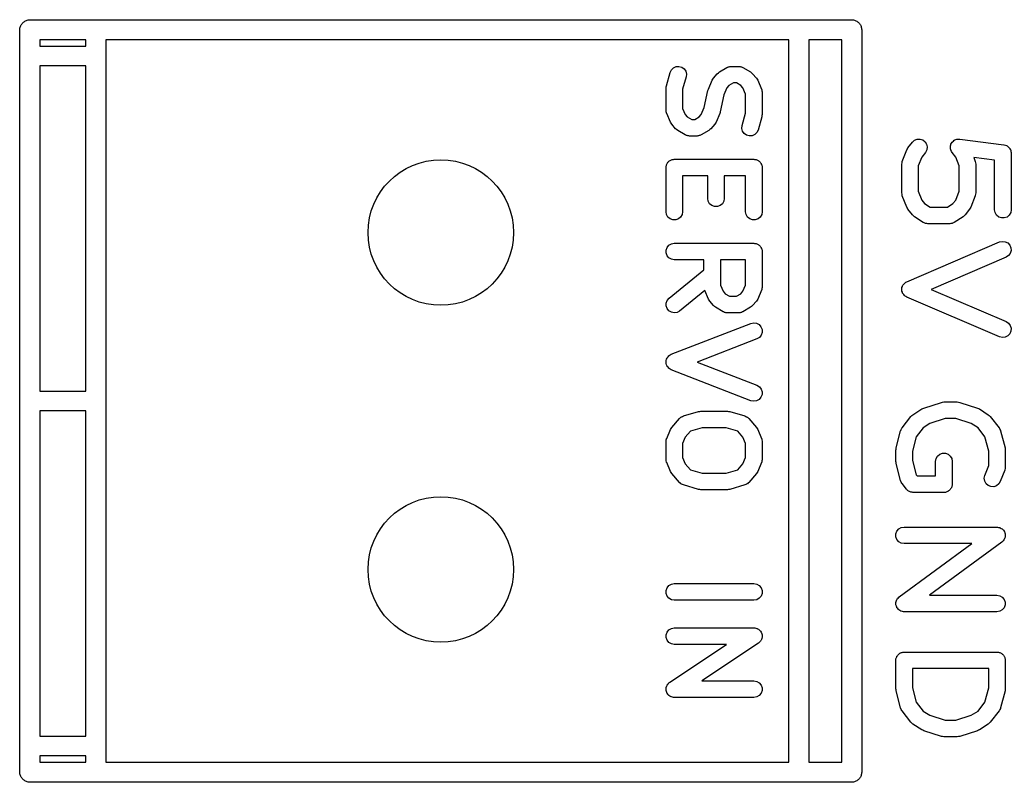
# Model space of a CAD drawing. Extents: x 10 to 287, y -200 to -10.
# Drawn here: x 62.36 to 69.83, y -68.53 to -62.78 of the extents above; entities that cross this region are included whole.
import ezdxf

# ---------------------------------------------------------------- set-up
doc = ezdxf.new("R2010")
doc.units = 0
doc.header["$MEASUREMENT"] = 0
doc.layers.add('BLACK', color=7, linetype='CONTINUOUS')

msp = doc.modelspace()

# ---------------------------------------------------------------- linework, layer by layer
at = {"layer": 'Black'}
for p, q in [((62.3582, -62.8599), (62.3593, -62.8535)), ((62.3593, -62.8469), (62.3616, -62.8407)), ((62.3593, -62.8535), (62.3593, -62.8469)), ((62.3616, -62.8407), (62.3627, -62.8343)), ((62.3627, -62.8343), (62.366, -62.8286)), ((62.366, -62.8286), (62.3682, -62.8224)), ((62.3682, -62.8224), (62.3725, -62.8174)), ((62.3725, -62.8174), (62.3757, -62.8117)), ((62.3757, -62.8117), (62.3808, -62.8075)), ((62.3808, -62.8075), (62.385, -62.8025)), ((62.385, -62.8025), (62.3907, -62.7992)), ((62.3907, -62.7992), (62.3957, -62.795)), ((62.3957, -62.795), (62.4019, -62.7927)), ((62.4019, -62.7927), (62.4075, -62.7894)), ((62.4075, -62.7894), (62.414, -62.7883)), ((62.414, -62.7883), (62.4202, -62.7861)), ((62.4202, -62.7861), (62.4267, -62.7861)), ((62.4267, -62.7861), (62.4332, -62.7849)), ((62.4332, -62.7849), (68.6308, -62.7849)), ((68.6308, -62.7849), (68.6373, -62.7861)), ((68.6373, -62.7861), (68.6438, -62.7861)), ((68.6438, -62.7861), (68.65, -62.7883)), ((68.65, -62.7883), (68.6565, -62.7894)), ((68.6565, -62.7894), (68.6621, -62.7927)), ((68.6621, -62.7927), (68.6683, -62.795)), ((68.6683, -62.795), (68.6733, -62.7992)), ((68.6733, -62.7992), (68.679, -62.8025)), ((68.679, -62.8025), (68.6832, -62.8075)), ((68.6832, -62.8075), (68.6883, -62.8117)), ((68.6883, -62.8117), (68.6915, -62.8174)), ((68.6915, -62.8174), (68.6958, -62.8224)), ((68.6958, -62.8224), (68.698, -62.8286)), ((68.698, -62.8286), (68.7013, -62.8343)), ((68.7013, -62.8343), (68.7024, -62.8407)), ((68.7024, -62.8407), (68.7047, -62.8469)), ((68.7047, -62.8469), (68.7047, -62.8535)), ((68.7047, -62.8535), (68.7058, -62.8599)), ((62.3582, -68.4581), (62.3582, -62.8599)), ((68.7058, -62.8599), (68.7058, -68.4581)), ((62.5082, -62.9349), (62.5082, -62.983)), ((62.856, -62.9349), (62.5082, -62.9349)), ((62.5082, -62.983), (62.856, -62.983)), ((62.856, -62.983), (62.856, -62.9349)), ((63.006, -62.9349), (63.006, -68.3831)), ((68.157, -62.9349), (63.006, -62.9349)), ((68.157, -68.3831), (68.157, -62.9349)), ((68.307, -62.9349), (68.307, -68.3831)), ((68.5558, -62.9349), (68.307, -62.9349)), ((68.5558, -68.3831), (68.5558, -62.9349)), ((62.5082, -63.133), (62.5082, -65.584)), ((62.856, -63.133), (62.5082, -63.133)), ((62.856, -65.584), (62.856, -63.133)), ((67.2705, -63.162), (67.2861, -63.1469)), ((67.2861, -63.1469), (67.306, -63.138)), ((67.306, -63.138), (67.3276, -63.1365)), ((67.3276, -63.1365), (67.3485, -63.1425)), ((67.3485, -63.1425), (67.3661, -63.1552)), ((67.3661, -63.1552), (67.3782, -63.1732)), ((67.6325, -63.178), (67.6897, -63.1447)), ((67.6897, -63.1447), (67.6949, -63.1427)), ((67.6949, -63.1427), (67.6998, -63.1399)), ((67.6998, -63.1399), (67.705, -63.139)), ((67.705, -63.139), (67.71, -63.1372)), ((67.71, -63.1372), (67.7156, -63.1371)), ((67.7156, -63.1371), (67.7211, -63.1362)), ((67.7211, -63.1362), (67.7783, -63.1362)), ((67.7783, -63.1362), (67.7838, -63.1371)), ((67.7838, -63.1371), (67.7894, -63.1372)), ((67.7894, -63.1372), (67.7944, -63.139)), ((67.7944, -63.139), (67.7997, -63.1399)), ((67.7997, -63.1399), (67.8045, -63.1427)), ((67.8045, -63.1427), (67.8098, -63.1447)), ((67.8098, -63.1447), (67.8669, -63.178)), ((67.2325, -63.2815), (67.261, -63.1815)), ((67.261, -63.1815), (67.2705, -63.162)), ((67.3812, -63.2158), (67.3551, -63.3074)), ((67.3782, -63.1732), (67.3835, -63.1942)), ((67.3835, -63.1942), (67.3812, -63.2158)), ((67.5832, -63.2328), (67.588, -63.2247)), ((67.588, -63.2247), (67.6165, -63.1913)), ((67.6165, -63.1913), (67.6246, -63.1847)), ((67.6246, -63.1847), (67.6325, -63.178)), ((67.8669, -63.178), (67.8748, -63.1847)), ((67.8748, -63.1847), (67.8829, -63.1913)), ((67.8829, -63.1913), (67.9115, -63.2247)), ((67.9115, -63.2247), (67.9163, -63.2328)), ((67.2301, -63.2987), (67.2316, -63.2901)), ((67.2301, -63.4653), (67.2301, -63.2987)), ((67.2316, -63.2901), (67.2325, -63.2815)), ((67.5494, -63.3074), (67.578, -63.2407)), ((67.578, -63.2407), (67.5832, -63.2328)), ((67.6891, -63.2987), (67.6667, -63.351)), ((67.7046, -63.2807), (67.6891, -63.2987)), ((67.738, -63.2612), (67.7046, -63.2807)), ((67.7614, -63.2612), (67.738, -63.2612)), ((67.7948, -63.2807), (67.7614, -63.2612)), ((67.8103, -63.2987), (67.7948, -63.2807)), ((67.8301, -63.3448), (67.8103, -63.2987)), ((67.9163, -63.2328), (67.9214, -63.2407)), ((67.9214, -63.2407), (67.95, -63.3074)), ((67.3551, -63.3074), (67.3551, -63.4525)), ((67.5184, -63.4463), (67.5457, -63.3189)), ((67.5457, -63.3189), (67.548, -63.3133)), ((67.548, -63.3133), (67.5494, -63.3074)), ((67.6667, -63.351), (67.6394, -63.4784)), ((67.8301, -63.4899), (67.8301, -63.3448)), ((67.95, -63.3074), (67.9504, -63.3091)), ((67.9504, -63.3091), (67.9513, -63.3106)), ((67.9513, -63.3106), (67.9529, -63.3196)), ((67.9529, -63.3196), (67.955, -63.3285)), ((67.955, -63.3285), (67.9548, -63.3303)), ((67.9548, -63.3303), (67.9551, -63.332)), ((67.9551, -63.332), (67.9551, -63.4987)), ((67.3551, -63.4525), (67.3748, -63.4986)), ((67.496, -63.4986), (67.5184, -63.4463)), ((67.2304, -63.4671), (67.2301, -63.4653)), ((67.2302, -63.4688), (67.2304, -63.4671)), ((67.2323, -63.4777), (67.2302, -63.4688)), ((67.2338, -63.4867), (67.2323, -63.4777)), ((67.2347, -63.4882), (67.2338, -63.4867)), ((67.2351, -63.49), (67.2347, -63.4882)), ((67.2637, -63.5566), (67.2351, -63.49)), ((67.3748, -63.4986), (67.3903, -63.5167)), ((67.3903, -63.5167), (67.4238, -63.5362)), ((67.4471, -63.5362), (67.4805, -63.5167)), ((67.4805, -63.5167), (67.496, -63.4986)), ((67.6357, -63.49), (67.6072, -63.5566)), ((67.6371, -63.484), (67.6357, -63.49)), ((67.6394, -63.4784), (67.6371, -63.484)), ((67.8039, -63.5815), (67.8301, -63.4899)), ((67.9527, -63.5158), (67.9241, -63.6158)), ((67.9536, -63.5072), (67.9527, -63.5158)), ((67.9551, -63.4987), (67.9536, -63.5072)), ((67.2689, -63.5645), (67.2637, -63.5566)), ((67.2737, -63.5727), (67.2689, -63.5645)), ((67.3023, -63.606), (67.2737, -63.5727)), ((67.4238, -63.5362), (67.4471, -63.5362)), ((67.5972, -63.5727), (67.5686, -63.606)), ((67.602, -63.5645), (67.5972, -63.5727)), ((67.6072, -63.5566), (67.602, -63.5645)), ((67.8017, -63.6031), (67.8039, -63.5815)), ((67.8069, -63.6241), (67.8017, -63.6031)), ((67.3103, -63.6126), (67.3023, -63.606)), ((67.3182, -63.6193), (67.3103, -63.6126)), ((67.3754, -63.6527), (67.3182, -63.6193)), ((67.3806, -63.6546), (67.3754, -63.6527)), ((67.3855, -63.6574), (67.3806, -63.6546)), ((67.3907, -63.6583), (67.3855, -63.6574)), ((67.3957, -63.6602), (67.3907, -63.6583)), ((67.4013, -63.6602), (67.3957, -63.6602)), ((67.4069, -63.6612), (67.4013, -63.6602)), ((67.464, -63.6612), (67.4069, -63.6612)), ((67.4695, -63.6602), (67.464, -63.6612)), ((67.4751, -63.6602), (67.4695, -63.6602)), ((67.4801, -63.6583), (67.4751, -63.6602)), ((67.4854, -63.6574), (67.4801, -63.6583)), ((67.4902, -63.6546), (67.4854, -63.6574)), ((67.4955, -63.6527), (67.4902, -63.6546)), ((67.5526, -63.6193), (67.4955, -63.6527)), ((67.5606, -63.6126), (67.5526, -63.6193)), ((67.5686, -63.606), (67.5606, -63.6126)), ((67.8191, -63.6421), (67.8069, -63.6241)), ((67.8367, -63.6549), (67.8191, -63.6421)), ((67.8575, -63.6608), (67.8367, -63.6549)), ((67.8792, -63.6593), (67.8575, -63.6608)), ((67.899, -63.6504), (67.8792, -63.6593)), ((67.9146, -63.6354), (67.899, -63.6504)), ((67.9241, -63.6158), (67.9146, -63.6354)), ((69.0496, -63.7586), (69.0538, -63.7506)), ((69.0538, -63.7506), (69.0872, -63.7078)), ((69.0872, -63.7078), (69.1033, -63.6932)), ((69.1033, -63.6932), (69.1234, -63.685)), ((69.1234, -63.685), (69.1451, -63.6842)), ((69.1451, -63.6842), (69.1657, -63.6909)), ((69.1657, -63.6909), (69.1829, -63.7042)), ((69.1829, -63.7042), (69.1944, -63.7226)), ((69.1944, -63.7226), (69.199, -63.7438)), ((69.199, -63.7438), (69.196, -63.7653)), ((69.374, -63.7438), (69.3758, -63.7357)), ((69.3744, -63.7464), (69.374, -63.7438)), ((69.3741, -63.7491), (69.3744, -63.7464)), ((69.3759, -63.7571), (69.3741, -63.7491)), ((69.3758, -63.7357), (69.3768, -63.7275)), ((69.3768, -63.7275), (69.378, -63.7252)), ((69.378, -63.7252), (69.3786, -63.7226)), ((69.3786, -63.7226), (69.383, -63.7156)), ((69.383, -63.7156), (69.3868, -63.7082)), ((69.3868, -63.7082), (69.3887, -63.7065)), ((69.3887, -63.7065), (69.3901, -63.7042)), ((69.3901, -63.7042), (69.3967, -63.6991)), ((69.3967, -63.6991), (69.4028, -63.6935)), ((69.4028, -63.6935), (69.4052, -63.6925)), ((69.4052, -63.6925), (69.4073, -63.6909)), ((69.4073, -63.6909), (69.4152, -63.6884)), ((69.4152, -63.6884), (69.4228, -63.6852)), ((69.4228, -63.6852), (69.4254, -63.685)), ((69.4254, -63.685), (69.4279, -63.6842)), ((69.4279, -63.6842), (69.4362, -63.6845)), ((69.4362, -63.6845), (69.4445, -63.6842)), ((69.4445, -63.6842), (69.7778, -63.727)), ((69.7778, -63.727), (69.7792, -63.7274)), ((69.7792, -63.7274), (69.7807, -63.7274)), ((69.7807, -63.7274), (69.7895, -63.7307)), ((69.7895, -63.7307), (69.7985, -63.7335)), ((69.7985, -63.7335), (69.7997, -63.7344)), ((69.7997, -63.7344), (69.8011, -63.7349)), ((69.8011, -63.7349), (69.8083, -63.7409)), ((69.8083, -63.7409), (69.8158, -63.7466)), ((69.8158, -63.7466), (69.8166, -63.7479)), ((69.8166, -63.7479), (69.8177, -63.7488)), ((69.8177, -63.7488), (69.8224, -63.757)), ((69.0116, -63.8521), (69.0449, -63.7663)), ((69.0449, -63.7663), (69.0496, -63.7586)), ((69.1581, -63.8202), (69.1323, -63.8864)), ((69.1858, -63.7845), (69.1581, -63.8202)), ((69.196, -63.7653), (69.1858, -63.7845)), ((69.377, -63.7653), (69.3759, -63.7571)), ((69.3783, -63.7677), (69.377, -63.7653)), ((69.3788, -63.7702), (69.3783, -63.7677)), ((69.3833, -63.7772), (69.3788, -63.7702)), ((69.3872, -63.7845), (69.3833, -63.7772)), ((69.4149, -63.8202), (69.3872, -63.7845)), ((69.4407, -63.8864), (69.4149, -63.8202)), ((69.7073, -63.844), (69.5504, -63.8238)), ((69.5504, -63.8238), (69.5614, -63.8521)), ((69.8224, -63.757), (69.8275, -63.7649)), ((69.8275, -63.7649), (69.8278, -63.7663)), ((69.8278, -63.7663), (69.8286, -63.7676)), ((69.8286, -63.7676), (69.8302, -63.7769)), ((69.8302, -63.7769), (69.8323, -63.7861)), ((69.8323, -63.7861), (69.8321, -63.7875)), ((69.8321, -63.7875), (69.8323, -63.789)), ((69.8323, -63.789), (69.8323, -64.2176)), ((67.2301, -63.8987), (67.231, -63.8933)), ((67.2301, -64.232), (67.2301, -63.8987)), ((67.231, -63.8878), (67.2329, -63.8827)), ((67.231, -63.8933), (67.231, -63.8878)), ((67.2329, -63.8827), (67.2338, -63.8773)), ((67.2338, -63.8773), (67.2366, -63.8726)), ((67.2366, -63.8726), (67.2384, -63.8674)), ((67.2384, -63.8674), (67.242, -63.8632)), ((67.242, -63.8632), (67.2447, -63.8585)), ((67.2447, -63.8585), (67.2489, -63.855)), ((67.2489, -63.855), (67.2524, -63.8508)), ((67.2524, -63.8508), (67.2571, -63.8481)), ((67.2571, -63.8481), (67.2613, -63.8445)), ((67.2613, -63.8445), (67.2665, -63.8427)), ((67.2665, -63.8427), (67.2712, -63.8399)), ((67.2712, -63.8399), (67.2766, -63.839)), ((67.2766, -63.839), (67.2817, -63.8371)), ((67.2817, -63.8371), (67.2872, -63.8371)), ((67.2872, -63.8371), (67.2926, -63.8362)), ((67.2926, -63.8362), (67.8926, -63.8362)), ((67.8926, -63.8362), (67.898, -63.8371)), ((67.898, -63.8371), (67.9034, -63.8371)), ((67.9034, -63.8371), (67.9086, -63.839)), ((67.9086, -63.839), (67.9139, -63.8399)), ((67.9139, -63.8399), (67.9187, -63.8427)), ((67.9187, -63.8427), (67.9238, -63.8445)), ((67.9238, -63.8445), (67.928, -63.8481)), ((67.928, -63.8481), (67.9327, -63.8508)), ((67.9327, -63.8508), (67.9363, -63.855)), ((67.9363, -63.855), (67.9404, -63.8585)), ((67.9404, -63.8585), (67.9432, -63.8632)), ((67.9432, -63.8632), (67.9467, -63.8674)), ((67.9467, -63.8674), (67.9486, -63.8726)), ((67.9486, -63.8726), (67.9513, -63.8773)), ((67.9513, -63.8773), (67.9523, -63.8827)), ((67.9523, -63.8827), (67.9541, -63.8878)), ((67.9541, -63.8878), (67.9541, -63.8933)), ((67.9541, -63.8933), (67.9551, -63.8987)), ((67.9551, -63.8987), (67.9551, -64.232)), ((69.0073, -63.8733), (69.0093, -63.8634)), ((69.0075, -63.874), (69.0073, -63.8733)), ((69.0073, -63.8747), (69.0075, -63.874)), ((69.0073, -64.089), (69.0073, -63.8747)), ((69.0093, -63.8634), (69.0111, -63.8533)), ((69.0111, -63.8533), (69.0114, -63.8527)), ((69.0114, -63.8527), (69.0116, -63.8521)), ((69.1323, -63.8864), (69.1323, -64.0773)), ((69.4407, -64.0773), (69.4407, -63.8864)), ((69.5614, -63.8521), (69.5616, -63.8527)), ((69.5616, -63.8527), (69.5619, -63.8533)), ((69.5619, -63.8533), (69.5637, -63.8634)), ((69.5637, -63.8634), (69.5657, -63.8733)), ((69.5657, -63.8733), (69.5655, -63.874)), ((69.5655, -63.874), (69.5657, -63.8747)), ((69.5657, -63.8747), (69.5657, -64.089)), ((69.7073, -64.2176), (69.7073, -63.844)), ((67.5444, -63.9612), (67.3551, -63.9612)), ((67.3551, -63.9612), (67.3551, -64.232)), ((67.5444, -64.132), (67.5444, -63.9612)), ((67.8301, -63.9612), (67.6694, -63.9612)), ((67.6694, -63.9612), (67.6694, -64.132)), ((67.8301, -64.232), (67.8301, -63.9612)), ((69.0075, -64.0897), (69.0073, -64.089)), ((69.0073, -64.0904), (69.0075, -64.0897)), ((69.0093, -64.1003), (69.0073, -64.0904)), ((69.0111, -64.1104), (69.0093, -64.1003)), ((69.0114, -64.111), (69.0111, -64.1104)), ((69.0116, -64.1117), (69.0114, -64.111)), ((69.0449, -64.1974), (69.0116, -64.1117)), ((69.1323, -64.0773), (69.1581, -64.1435)), ((69.4149, -64.1436), (69.4407, -64.0773)), ((69.5614, -64.1117), (69.5281, -64.1974)), ((69.5616, -64.111), (69.5614, -64.1117)), ((69.5619, -64.1104), (69.5616, -64.111)), ((69.5637, -64.1003), (69.5619, -64.1104)), ((69.5657, -64.0904), (69.5637, -64.1003)), ((69.5657, -64.089), (69.5655, -64.0897)), ((69.5655, -64.0897), (69.5657, -64.0904)), ((67.5481, -64.1534), (67.5444, -64.132)), ((67.559, -64.1722), (67.5481, -64.1534)), ((67.5756, -64.1861), (67.559, -64.1722)), ((67.596, -64.1936), (67.5756, -64.1861)), ((67.6177, -64.1936), (67.596, -64.1936)), ((67.6381, -64.1861), (67.6177, -64.1936)), ((67.6547, -64.1722), (67.6381, -64.1861)), ((67.6656, -64.1534), (67.6547, -64.1722)), ((67.6694, -64.132), (67.6656, -64.1534)), ((69.0496, -64.2051), (69.0449, -64.1974)), ((69.1581, -64.1435), (69.1793, -64.1708)), ((69.1793, -64.1708), (69.2215, -64.1979)), ((69.2215, -64.1979), (69.3515, -64.1979)), ((69.3515, -64.1979), (69.3937, -64.1708)), ((69.3937, -64.1708), (69.4149, -64.1436)), ((69.5281, -64.1974), (69.5234, -64.2051)), ((67.2338, -64.2534), (67.2301, -64.232)), ((67.2447, -64.2722), (67.2338, -64.2534)), ((67.2613, -64.2861), (67.2447, -64.2722)), ((67.3404, -64.2722), (67.3238, -64.2861)), ((67.3513, -64.2534), (67.3404, -64.2722)), ((67.3551, -64.232), (67.3513, -64.2534)), ((67.8338, -64.2534), (67.8301, -64.232)), ((67.8447, -64.2722), (67.8338, -64.2534)), ((67.8613, -64.2861), (67.8447, -64.2722)), ((67.9404, -64.2722), (67.9238, -64.2861)), ((67.9513, -64.2534), (67.9404, -64.2722)), ((67.9551, -64.232), (67.9513, -64.2534)), ((69.0538, -64.2131), (69.0496, -64.2051)), ((69.0872, -64.2559), (69.0538, -64.2131)), ((69.095, -64.263), (69.0872, -64.2559)), ((69.1027, -64.2701), (69.095, -64.263)), ((69.1694, -64.313), (69.1027, -64.2701)), ((69.4703, -64.2701), (69.4036, -64.313)), ((69.478, -64.263), (69.4703, -64.2701)), ((69.4858, -64.2559), (69.478, -64.263)), ((69.5192, -64.2131), (69.4858, -64.2559)), ((69.5234, -64.2051), (69.5192, -64.2131)), ((69.7111, -64.2389), (69.7073, -64.2176)), ((69.722, -64.2577), (69.7111, -64.2389)), ((69.7386, -64.2717), (69.722, -64.2577)), ((69.759, -64.2791), (69.7386, -64.2717)), ((69.8011, -64.2717), (69.7807, -64.2791)), ((69.8177, -64.2577), (69.8011, -64.2717)), ((69.8286, -64.2389), (69.8177, -64.2577)), ((69.8323, -64.2176), (69.8286, -64.2389)), ((67.2817, -64.2936), (67.2613, -64.2861)), ((67.3034, -64.2936), (67.2817, -64.2936)), ((67.3238, -64.2861), (67.3034, -64.2936)), ((67.8817, -64.2936), (67.8613, -64.2861)), ((67.9034, -64.2936), (67.8817, -64.2936)), ((67.9238, -64.2861), (67.9034, -64.2936)), ((69.1758, -64.3157), (69.1694, -64.313)), ((69.1818, -64.3192), (69.1758, -64.3157)), ((69.1857, -64.3199), (69.1818, -64.3192)), ((69.1894, -64.3214), (69.1857, -64.3199)), ((69.1963, -64.3217), (69.1894, -64.3214)), ((69.2032, -64.3229), (69.1963, -64.3217)), ((69.3698, -64.3229), (69.2032, -64.3229)), ((69.3767, -64.3217), (69.3698, -64.3229)), ((69.3836, -64.3214), (69.3767, -64.3217)), ((69.3873, -64.3199), (69.3836, -64.3214)), ((69.3912, -64.3192), (69.3873, -64.3199)), ((69.3972, -64.3157), (69.3912, -64.3192)), ((69.4036, -64.313), (69.3972, -64.3157)), ((69.7807, -64.2791), (69.759, -64.2791)), ((67.231, -64.5211), (67.2384, -64.5008)), ((67.2384, -64.5008), (67.2524, -64.4841)), ((67.2524, -64.4841), (67.2712, -64.4733)), ((67.2712, -64.4733), (67.2926, -64.4695)), ((67.2926, -64.4695), (67.8926, -64.4695)), ((67.8926, -64.4695), (67.898, -64.4705)), ((67.898, -64.4705), (67.9034, -64.4705)), ((67.9034, -64.4705), (67.9086, -64.4723)), ((67.9086, -64.4723), (67.9139, -64.4733)), ((67.9139, -64.4733), (67.9187, -64.476)), ((67.9187, -64.476), (67.9238, -64.4779)), ((67.9238, -64.4779), (67.928, -64.4814)), ((67.928, -64.4814), (67.9327, -64.4841)), ((67.9327, -64.4841), (67.9363, -64.4883)), ((67.9363, -64.4883), (67.9404, -64.4918)), ((67.9404, -64.4918), (67.9432, -64.4966)), ((67.9432, -64.4966), (67.9467, -64.5008)), ((67.9467, -64.5008), (67.9486, -64.5059)), ((69.0452, -64.7601), (69.7452, -64.4601)), ((69.7452, -64.4601), (69.7663, -64.4552)), ((69.7663, -64.4552), (69.7879, -64.4577)), ((69.7879, -64.4577), (69.8073, -64.4675)), ((69.8073, -64.4675), (69.8221, -64.4834)), ((69.8221, -64.4834), (69.8307, -64.5033)), ((67.231, -64.5429), (67.231, -64.5211)), ((67.2384, -64.5633), (67.231, -64.5429)), ((67.2524, -64.5799), (67.2384, -64.5633)), ((67.9486, -64.5059), (67.9513, -64.5106)), ((67.9513, -64.5106), (67.9523, -64.516)), ((67.9523, -64.516), (67.9541, -64.5211)), ((67.9541, -64.5211), (67.9541, -64.5266)), ((67.9541, -64.5266), (67.9551, -64.532)), ((67.9551, -64.532), (67.9551, -64.7987)), ((69.7945, -64.575), (69.2285, -64.8176)), ((69.8126, -64.5631), (69.7945, -64.575)), ((69.8256, -64.5458), (69.8126, -64.5631)), ((69.8319, -64.525), (69.8256, -64.5458)), ((69.8307, -64.5033), (69.8319, -64.525)), ((67.2712, -64.5907), (67.2524, -64.5799)), ((67.2926, -64.5945), (67.2712, -64.5907)), ((67.5158, -64.5945), (67.2926, -64.5945)), ((67.5158, -64.669), (67.5158, -64.5945)), ((67.6408, -64.5945), (67.6408, -64.7858)), ((67.8301, -64.5945), (67.6408, -64.5945)), ((67.8301, -64.7858), (67.8301, -64.5945)), ((67.253, -64.8836), (67.5158, -64.669)), ((67.6408, -64.7858), (67.6605, -64.8319)), ((67.8103, -64.8319), (67.8301, -64.7858)), ((67.9551, -64.7987), (67.9548, -64.8004)), ((67.9548, -64.8004), (67.955, -64.8022)), ((69.009, -64.8033), (69.0119, -64.7965)), ((69.0119, -64.7965), (69.014, -64.7894)), ((69.014, -64.7894), (69.0162, -64.7866)), ((69.0162, -64.7866), (69.0175, -64.7833)), ((69.0175, -64.7833), (69.0226, -64.7779)), ((69.0226, -64.7779), (69.0271, -64.772)), ((69.0271, -64.772), (69.03, -64.7701)), ((69.03, -64.7701), (69.0324, -64.7675)), ((69.0324, -64.7675), (69.039, -64.7642)), ((69.039, -64.7642), (69.0452, -64.7601)), ((67.5218, -64.8255), (67.3321, -64.9804)), ((67.5494, -64.89), (67.5218, -64.8255)), ((67.6605, -64.8319), (67.676, -64.85)), ((67.676, -64.85), (67.7095, -64.8695)), ((67.7095, -64.8695), (67.7614, -64.8695)), ((67.7614, -64.8695), (67.7948, -64.85)), ((67.7948, -64.85), (67.8103, -64.8319)), ((67.95, -64.8233), (67.9214, -64.89)), ((67.9504, -64.8216), (67.95, -64.8233)), ((67.9513, -64.82), (67.9504, -64.8216)), ((67.9529, -64.811), (67.9513, -64.82)), ((67.955, -64.8022), (67.9529, -64.811)), ((69.0078, -64.8102), (69.0088, -64.8068)), ((69.0082, -64.8176), (69.0078, -64.8102)), ((69.0078, -64.825), (69.0082, -64.8176)), ((69.0088, -64.8283), (69.0078, -64.825)), ((69.0088, -64.8068), (69.009, -64.8033)), ((69.009, -64.8318), (69.0088, -64.8283)), ((69.0119, -64.8386), (69.009, -64.8318)), ((69.014, -64.8458), (69.0119, -64.8386)), ((69.0162, -64.8486), (69.014, -64.8458)), ((69.0175, -64.8518), (69.0162, -64.8486)), ((69.0226, -64.8572), (69.0175, -64.8518)), ((69.0271, -64.8631), (69.0226, -64.8572)), ((69.03, -64.8651), (69.0271, -64.8631)), ((69.0324, -64.8676), (69.03, -64.8651)), ((69.039, -64.871), (69.0324, -64.8676)), ((69.0452, -64.875), (69.039, -64.871)), ((69.7452, -65.175), (69.0452, -64.875)), ((69.2285, -64.8176), (69.7945, -65.0601)), ((67.2309, -64.942), (67.2312, -64.9203)), ((67.238, -64.9625), (67.2309, -64.942)), ((67.2312, -64.9203), (67.2389, -64.9)), ((67.2389, -64.9), (67.253, -64.8836)), ((67.5546, -64.8979), (67.5494, -64.89)), ((67.5594, -64.906), (67.5546, -64.8979)), ((67.588, -64.9393), (67.5594, -64.906)), ((67.596, -64.9459), (67.588, -64.9393)), ((67.6039, -64.9527), (67.596, -64.9459)), ((67.8748, -64.9459), (67.8669, -64.9527)), ((67.8829, -64.9393), (67.8748, -64.9459)), ((67.9115, -64.906), (67.8829, -64.9393)), ((67.9163, -64.8979), (67.9115, -64.906)), ((67.9214, -64.89), (67.9163, -64.8979)), ((67.2518, -64.9793), (67.238, -64.9625)), ((67.2704, -64.9904), (67.2518, -64.9793)), ((67.2917, -64.9945), (67.2704, -64.9904)), ((67.3132, -64.991), (67.2917, -64.9945)), ((67.3321, -64.9804), (67.3132, -64.991)), ((67.6611, -64.986), (67.6039, -64.9527)), ((67.6663, -64.9879), (67.6611, -64.986)), ((67.6712, -64.9907), (67.6663, -64.9879)), ((67.6764, -64.9917), (67.6712, -64.9907)), ((67.6814, -64.9935), (67.6764, -64.9917)), ((67.687, -64.9935), (67.6814, -64.9935)), ((67.6926, -64.9945), (67.687, -64.9935)), ((67.7783, -64.9945), (67.6926, -64.9945)), ((67.7838, -64.9935), (67.7783, -64.9945)), ((67.7894, -64.9935), (67.7838, -64.9935)), ((67.7944, -64.9917), (67.7894, -64.9935)), ((67.7997, -64.9907), (67.7944, -64.9917)), ((67.8045, -64.9879), (67.7997, -64.9907)), ((67.8098, -64.986), (67.8045, -64.9879)), ((67.8669, -64.9527), (67.8098, -64.986)), ((67.2699, -65.3071), (67.8699, -65.0738)), ((67.8699, -65.0738), (67.8912, -65.0695)), ((67.8912, -65.0695), (67.9127, -65.0728)), ((67.9127, -65.0728), (67.9317, -65.0833)), ((67.9317, -65.0833), (67.946, -65.0996)), ((69.7945, -65.0601), (69.8126, -65.072)), ((69.8126, -65.072), (69.8256, -65.0894)), ((69.8256, -65.0894), (69.8319, -65.1102)), ((67.9474, -65.1621), (67.9338, -65.179)), ((67.946, -65.0996), (67.9539, -65.1198)), ((67.9543, -65.1415), (67.9474, -65.1621)), ((67.9539, -65.1198), (67.9543, -65.1415)), ((69.8073, -65.1676), (69.7879, -65.1774)), ((69.8221, -65.1518), (69.8073, -65.1676)), ((69.8307, -65.1318), (69.8221, -65.1518)), ((69.8319, -65.1102), (69.8307, -65.1318)), ((67.9152, -65.1903), (67.465, -65.3653)), ((67.9338, -65.179), (67.9152, -65.1903)), ((69.7663, -65.18), (69.7452, -65.175)), ((69.7879, -65.1774), (69.7663, -65.18)), ((67.2454, -65.3258), (67.2514, -65.3183)), ((67.2514, -65.3183), (67.2525, -65.3176)), ((67.2525, -65.3176), (67.2535, -65.3166)), ((67.2535, -65.3166), (67.2618, -65.312)), ((67.2618, -65.312), (67.2699, -65.3071)), ((67.2308, -65.3558), (67.2312, -65.3545)), ((67.231, -65.3653), (67.2308, -65.3558)), ((67.2308, -65.3748), (67.231, -65.3653)), ((67.2312, -65.3761), (67.2308, -65.3748)), ((67.2312, -65.3545), (67.2313, -65.3531)), ((67.2313, -65.3775), (67.2312, -65.3761)), ((67.2313, -65.3531), (67.2347, -65.3443)), ((67.2347, -65.3864), (67.2313, -65.3775)), ((67.2347, -65.3443), (67.2378, -65.3353)), ((67.2378, -65.3954), (67.2347, -65.3864)), ((67.2378, -65.3353), (67.2386, -65.3342)), ((67.2386, -65.3965), (67.2378, -65.3954)), ((67.2386, -65.3342), (67.2391, -65.3329)), ((67.2391, -65.3978), (67.2386, -65.3965)), ((67.2391, -65.3329), (67.2454, -65.3258)), ((67.2454, -65.4049), (67.2391, -65.3978)), ((67.465, -65.3653), (67.9152, -65.5404)), ((67.2514, -65.4123), (67.2454, -65.4049)), ((67.2525, -65.413), (67.2514, -65.4123)), ((67.2535, -65.4141), (67.2525, -65.413)), ((67.2618, -65.4186), (67.2535, -65.4141)), ((67.2699, -65.4236), (67.2618, -65.4186)), ((67.8699, -65.6569), (67.2699, -65.4236)), ((67.9152, -65.5404), (67.9338, -65.5517)), ((62.5082, -65.584), (62.856, -65.584)), ((67.9338, -65.5517), (67.9474, -65.5686)), ((67.9539, -65.6109), (67.946, -65.6311)), ((67.9474, -65.5686), (67.9543, -65.5892)), ((67.9543, -65.5892), (67.9539, -65.6109)), ((67.8912, -65.6612), (67.8699, -65.6569)), ((67.9127, -65.6578), (67.8912, -65.6612)), ((67.9317, -65.6474), (67.9127, -65.6578)), ((67.946, -65.6311), (67.9317, -65.6474)), ((69.1729, -65.7124), (69.3062, -65.6695)), ((69.3062, -65.6695), (69.3158, -65.6682)), ((69.3158, -65.6682), (69.3253, -65.6665)), ((69.3253, -65.6665), (69.4253, -65.6665)), ((69.4253, -65.6665), (69.4349, -65.6682)), ((69.4349, -65.6682), (69.4445, -65.6695)), ((69.4445, -65.6695), (69.5778, -65.7124)), ((62.5082, -65.734), (62.5082, -68.185)), ((62.856, -65.734), (62.5082, -65.734)), ((62.856, -68.185), (62.856, -65.734)), ((67.3544, -65.7752), (67.3608, -65.772)), ((67.3608, -65.772), (67.4751, -65.7387)), ((67.4751, -65.7387), (67.4839, -65.7377)), ((67.4839, -65.7377), (67.4926, -65.7362)), ((67.4926, -65.7362), (67.6926, -65.7362)), ((67.6926, -65.7362), (67.7013, -65.7377)), ((67.7013, -65.7377), (67.7101, -65.7387)), ((67.7101, -65.7387), (67.8244, -65.772)), ((67.8244, -65.772), (67.8308, -65.7752)), ((69.076, -65.7763), (69.0838, -65.7693)), ((69.0838, -65.7693), (69.0915, -65.7621)), ((69.0915, -65.7621), (69.1582, -65.7193)), ((69.1582, -65.7193), (69.1657, -65.7161)), ((69.1657, -65.7161), (69.1729, -65.7124)), ((69.5778, -65.7124), (69.585, -65.7161)), ((69.585, -65.7161), (69.5925, -65.7193)), ((69.5925, -65.7193), (69.6591, -65.7621)), ((69.6591, -65.7621), (69.6669, -65.7693)), ((69.6669, -65.7693), (69.6747, -65.7763)), ((67.2737, -65.858), (67.3308, -65.7913)), ((67.3308, -65.7913), (67.3364, -65.7868)), ((67.3364, -65.7868), (67.3413, -65.7816)), ((67.3413, -65.7816), (67.3447, -65.7799)), ((67.3447, -65.7799), (67.3476, -65.7775)), ((67.3476, -65.7775), (67.3544, -65.7752)), ((67.8308, -65.7752), (67.8375, -65.7775)), ((67.8375, -65.7775), (67.8404, -65.7799)), ((67.8404, -65.7799), (67.8438, -65.7816)), ((67.8438, -65.7816), (67.8488, -65.7868)), ((67.8488, -65.7868), (67.8543, -65.7913)), ((67.8543, -65.7913), (67.9115, -65.858)), ((69.0093, -65.8621), (69.076, -65.7763)), ((69.2189, -65.8289), (69.1681, -65.8615)), ((69.3351, -65.7915), (69.2189, -65.8289)), ((69.4155, -65.7915), (69.3351, -65.7915)), ((69.5318, -65.8289), (69.4155, -65.7915)), ((69.5826, -65.8615), (69.5318, -65.8289)), ((69.6747, -65.7763), (69.7413, -65.8621)), ((67.2351, -65.9407), (67.2637, -65.874)), ((67.2637, -65.874), (67.2689, -65.8661)), ((67.2689, -65.8661), (67.2737, -65.858)), ((67.4136, -65.8868), (67.3748, -65.9321)), ((67.5015, -65.8612), (67.4136, -65.8868)), ((67.6836, -65.8612), (67.5015, -65.8612)), ((67.7715, -65.8868), (67.6836, -65.8612)), ((67.8103, -65.9321), (67.7715, -65.8868)), ((67.9115, -65.858), (67.9163, -65.8661)), ((67.9163, -65.8661), (67.9214, -65.874)), ((67.9214, -65.874), (67.95, -65.9407)), ((68.9648, -66.0133), (68.9982, -65.8847)), ((68.9982, -65.8847), (68.9989, -65.8831)), ((68.9989, -65.8831), (68.9992, -65.8812)), ((68.9992, -65.8812), (69.0034, -65.8732)), ((69.0034, -65.8732), (69.0072, -65.865)), ((69.0072, -65.865), (69.0085, -65.8637)), ((69.0085, -65.8637), (69.0093, -65.8621)), ((69.1681, -65.8615), (69.1159, -65.9286)), ((69.6347, -65.9286), (69.5826, -65.8615)), ((69.7413, -65.8621), (69.7422, -65.8637)), ((69.7422, -65.8637), (69.7435, -65.865)), ((69.7435, -65.865), (69.7472, -65.8732)), ((69.7472, -65.8732), (69.7515, -65.8812)), ((69.7515, -65.8812), (69.7517, -65.8831)), ((69.7517, -65.8831), (69.7525, -65.8847)), ((69.7525, -65.8847), (69.7858, -66.0133)), ((67.2301, -65.9653), (67.2304, -65.9636)), ((67.2301, -66.0987), (67.2301, -65.9653)), ((67.2302, -65.9618), (67.2323, -65.953)), ((67.2304, -65.9636), (67.2302, -65.9618)), ((67.2323, -65.953), (67.2338, -65.944)), ((67.2338, -65.944), (67.2347, -65.9424)), ((67.2347, -65.9424), (67.2351, -65.9407)), ((67.3748, -65.9321), (67.3551, -65.9782)), ((67.3551, -65.9782), (67.3551, -66.0858)), ((67.8301, -65.9782), (67.8103, -65.9321)), ((67.8301, -66.0858), (67.8301, -65.9782)), ((67.95, -65.9407), (67.9504, -65.9424)), ((67.9504, -65.9424), (67.9513, -65.944)), ((67.9513, -65.944), (67.9529, -65.9529)), ((67.9529, -65.9529), (67.955, -65.9618)), ((67.955, -65.9618), (67.9548, -65.9636)), ((67.9548, -65.9636), (67.9551, -65.9653)), ((67.9551, -65.9653), (67.9551, -66.0987)), ((69.1159, -65.9286), (69.0878, -66.037)), ((69.6628, -66.037), (69.6347, -65.9286)), ((68.9628, -66.029), (68.9642, -66.0212)), ((68.9628, -66.1147), (68.9628, -66.029)), ((68.9642, -66.0212), (68.9648, -66.0133)), ((69.0878, -66.037), (69.0878, -66.1067)), ((69.2775, -66.0745), (69.2941, -66.0606)), ((69.2941, -66.0606), (69.3145, -66.0532)), ((69.3145, -66.0532), (69.3362, -66.0532)), ((69.3362, -66.0532), (69.3566, -66.0606)), ((69.3566, -66.0606), (69.3732, -66.0745)), ((69.6628, -66.1458), (69.6628, -66.037)), ((69.7858, -66.0133), (69.7865, -66.0212)), ((69.7865, -66.0212), (69.7878, -66.029)), ((69.7878, -66.029), (69.7878, -66.1576)), ((67.2304, -66.1004), (67.2301, -66.0987)), ((67.2302, -66.1022), (67.2304, -66.1004)), ((67.2323, -66.111), (67.2302, -66.1022)), ((67.2338, -66.12), (67.2323, -66.111)), ((67.2347, -66.1216), (67.2338, -66.12)), ((67.2351, -66.1233), (67.2347, -66.1216)), ((67.2637, -66.19), (67.2351, -66.1233)), ((67.3551, -66.0858), (67.3748, -66.1319)), ((67.3748, -66.1319), (67.4136, -66.1772)), ((67.7715, -66.1772), (67.8103, -66.1319)), ((67.8103, -66.1319), (67.8301, -66.0858)), ((67.95, -66.1233), (67.9214, -66.19)), ((67.9504, -66.1216), (67.95, -66.1233)), ((67.9513, -66.12), (67.9504, -66.1216)), ((67.9529, -66.1111), (67.9513, -66.12)), ((67.955, -66.1022), (67.9529, -66.1111)), ((67.9551, -66.0987), (67.9548, -66.1004)), ((67.9548, -66.1004), (67.955, -66.1022)), ((68.9642, -66.1225), (68.9628, -66.1147)), ((68.9648, -66.1304), (68.9642, -66.1225)), ((68.9982, -66.259), (68.9648, -66.1304)), ((69.0878, -66.1067), (69.1159, -66.2151)), ((69.2628, -66.1147), (69.2666, -66.0933)), ((69.2628, -66.2236), (69.2628, -66.1147)), ((69.2666, -66.0933), (69.2775, -66.0745)), ((69.3732, -66.0745), (69.3841, -66.0933)), ((69.3841, -66.0933), (69.3878, -66.1147)), ((69.3878, -66.1147), (69.3878, -66.2861)), ((67.2689, -66.1979), (67.2637, -66.19)), ((67.2737, -66.206), (67.2689, -66.1979)), ((67.3308, -66.2727), (67.2737, -66.206)), ((67.4136, -66.1772), (67.5015, -66.2028)), ((67.5015, -66.2028), (67.6836, -66.2028)), ((67.6836, -66.2028), (67.7715, -66.1772)), ((67.9115, -66.206), (67.8543, -66.2727)), ((67.9163, -66.1979), (67.9115, -66.206)), ((67.9214, -66.19), (67.9163, -66.1979)), ((69.1159, -66.2151), (69.1226, -66.2236)), ((69.6337, -66.2206), (69.6628, -66.1458)), ((69.7836, -66.1802), (69.7502, -66.2659)), ((69.7837, -66.1795), (69.7836, -66.1802)), ((69.7841, -66.1789), (69.7837, -66.1795)), ((69.7858, -66.1689), (69.7841, -66.1789)), ((69.7878, -66.1589), (69.7858, -66.1689)), ((69.7878, -66.1576), (69.7877, -66.1583)), ((69.7877, -66.1583), (69.7878, -66.1589)), ((67.3364, -66.2772), (67.3308, -66.2727)), ((67.3413, -66.2824), (67.3364, -66.2772)), ((67.3447, -66.2841), (67.3413, -66.2824)), ((67.3476, -66.2865), (67.3447, -66.2841)), ((67.3544, -66.2888), (67.3476, -66.2865)), ((67.3608, -66.292), (67.3544, -66.2888)), ((67.4751, -66.3253), (67.3608, -66.292)), ((67.8244, -66.292), (67.7101, -66.3253)), ((67.8308, -66.2888), (67.8244, -66.292)), ((67.8375, -66.2865), (67.8308, -66.2888)), ((67.8404, -66.2841), (67.8375, -66.2865)), ((67.8438, -66.2824), (67.8404, -66.2841)), ((67.8488, -66.2772), (67.8438, -66.2824)), ((67.8543, -66.2727), (67.8488, -66.2772)), ((68.9989, -66.2606), (68.9982, -66.259)), ((68.9992, -66.2625), (68.9989, -66.2606)), ((69.0034, -66.2705), (68.9992, -66.2625)), ((69.0072, -66.2787), (69.0034, -66.2705)), ((69.0085, -66.28), (69.0072, -66.2787)), ((69.0093, -66.2817), (69.0085, -66.28)), ((69.0427, -66.3245), (69.0093, -66.2817)), ((69.1226, -66.2236), (69.2628, -66.2236)), ((69.3878, -66.2861), (69.3869, -66.2915)), ((69.3869, -66.2915), (69.3869, -66.297)), ((69.6295, -66.2419), (69.6337, -66.2206)), ((69.6328, -66.2634), (69.6295, -66.2419)), ((69.6433, -66.2824), (69.6328, -66.2634)), ((69.6596, -66.2967), (69.6433, -66.2824)), ((69.739, -66.2845), (69.7221, -66.2981)), ((69.7502, -66.2659), (69.739, -66.2845)), ((67.4839, -66.3263), (67.4751, -66.3253)), ((67.4926, -66.3278), (67.4839, -66.3263)), ((67.6926, -66.3278), (67.4926, -66.3278)), ((67.7013, -66.3263), (67.6926, -66.3278)), ((67.7101, -66.3253), (67.7013, -66.3263)), ((69.0476, -66.329), (69.0427, -66.3245)), ((69.0518, -66.334), (69.0476, -66.329)), ((69.0556, -66.3362), (69.0518, -66.334)), ((69.0588, -66.3391), (69.0556, -66.3362)), ((69.0649, -66.3416), (69.0588, -66.3391)), ((69.0706, -66.3449), (69.0649, -66.3416)), ((69.0749, -66.3456), (69.0706, -66.3449)), ((69.0789, -66.3472), (69.0749, -66.3456)), ((69.0855, -66.3475), (69.0789, -66.3472)), ((69.092, -66.3486), (69.0855, -66.3475)), ((69.3253, -66.3486), (69.092, -66.3486)), ((69.3307, -66.3477), (69.3253, -66.3486)), ((69.3362, -66.3477), (69.3307, -66.3477)), ((69.3413, -66.3458), (69.3362, -66.3477)), ((69.3467, -66.3449), (69.3413, -66.3458)), ((69.3514, -66.3421), (69.3467, -66.3449)), ((69.3566, -66.3403), (69.3514, -66.3421)), ((69.3608, -66.3368), (69.3566, -66.3403)), ((69.3655, -66.334), (69.3608, -66.3368)), ((69.369, -66.3298), (69.3655, -66.334)), ((69.3732, -66.3263), (69.369, -66.3298)), ((69.3759, -66.3216), (69.3732, -66.3263)), ((69.3795, -66.3174), (69.3759, -66.3216)), ((69.3813, -66.3123), (69.3795, -66.3174)), ((69.3841, -66.3075), (69.3813, -66.3123)), ((69.385, -66.3021), (69.3841, -66.3075)), ((69.3869, -66.297), (69.385, -66.3021)), ((69.6798, -66.3046), (69.6596, -66.2967)), ((69.7015, -66.3051), (69.6798, -66.3046)), ((69.7221, -66.2981), (69.7015, -66.3051)), ((68.9638, -66.661), (68.9712, -66.6406)), ((68.9638, -66.6827), (68.9638, -66.661)), ((68.9712, -66.6406), (68.9852, -66.624)), ((68.9852, -66.624), (69.004, -66.6131)), ((69.004, -66.6131), (69.0253, -66.6094)), ((69.0253, -66.6094), (69.7253, -66.6094)), ((69.7253, -66.6094), (69.7273, -66.6097)), ((69.7273, -66.6097), (69.7294, -66.6095)), ((69.7294, -66.6095), (69.738, -66.6116)), ((69.738, -66.6116), (69.7467, -66.6131)), ((69.7467, -66.6131), (69.7485, -66.6141)), ((69.7485, -66.6141), (69.7505, -66.6146)), ((69.7505, -66.6146), (69.7578, -66.6195)), ((69.7578, -66.6195), (69.7655, -66.624)), ((69.7655, -66.624), (69.7668, -66.6255)), ((69.7668, -66.6255), (69.7685, -66.6267)), ((69.7685, -66.6267), (69.7738, -66.6338)), ((69.7738, -66.6338), (69.7795, -66.6406)), ((69.7795, -66.6406), (69.7802, -66.6425)), ((69.7802, -66.6425), (69.7814, -66.6442)), ((69.7814, -66.6442), (69.7839, -66.6527)), ((69.7839, -66.6527), (69.7869, -66.661)), ((69.7869, -66.661), (69.7869, -66.663)), ((69.7869, -66.663), (69.7875, -66.665)), ((69.7875, -66.665), (69.7869, -66.6739)), ((68.9712, -66.7031), (68.9638, -66.6827)), ((68.9852, -66.7197), (68.9712, -66.7031)), ((69.004, -66.7306), (68.9852, -66.7197)), ((68.9883, -67.1358), (69.5347, -66.7344)), ((69.0253, -66.7344), (69.004, -66.7306)), ((69.5347, -66.7344), (69.0253, -66.7344)), ((69.7623, -66.7222), (69.216, -67.1236)), ((69.7637, -66.7208), (69.7623, -66.7222)), ((69.7655, -66.7197), (69.7637, -66.7208)), ((69.7712, -66.7129), (69.7655, -66.7197)), ((69.7773, -66.7065), (69.7712, -66.7129)), ((69.7782, -66.7047), (69.7773, -66.7065)), ((69.7795, -66.7031), (69.7782, -66.7047)), ((69.7825, -66.6948), (69.7795, -66.7031)), ((69.7861, -66.6867), (69.7825, -66.6948)), ((69.7862, -66.6846), (69.7861, -66.6867)), ((69.7869, -66.6827), (69.7862, -66.6846)), ((69.7869, -66.6739), (69.7869, -66.6827)), ((67.2524, -67.0508), (67.2712, -67.0399)), ((67.2712, -67.0399), (67.2926, -67.0362)), ((67.2926, -67.0362), (67.8926, -67.0362)), ((67.8926, -67.0362), (67.9139, -67.0399)), ((67.9139, -67.0399), (67.9327, -67.0508)), ((67.231, -67.0878), (67.2384, -67.0674)), ((67.231, -67.1095), (67.231, -67.0878)), ((67.2384, -67.1299), (67.231, -67.1095)), ((67.2384, -67.0674), (67.2524, -67.0508)), ((67.9327, -67.0508), (67.9467, -67.0674)), ((67.9467, -67.0674), (67.9541, -67.0878)), ((67.9541, -67.1095), (67.9467, -67.1299)), ((67.9541, -67.0878), (67.9541, -67.1095)), ((67.2524, -67.1465), (67.2384, -67.1299)), ((67.2712, -67.1574), (67.2524, -67.1465)), ((67.2926, -67.1612), (67.2712, -67.1574)), ((67.8926, -67.1612), (67.2926, -67.1612)), ((67.9139, -67.1574), (67.8926, -67.1612)), ((67.9327, -67.1465), (67.9139, -67.1574)), ((67.9467, -67.1299), (67.9327, -67.1465)), ((68.9632, -67.193), (68.9638, -67.1842)), ((68.9638, -67.1753), (68.9645, -67.1734)), ((68.9638, -67.1842), (68.9638, -67.1753)), ((68.9645, -67.1734), (68.9646, -67.1713)), ((68.9646, -67.1713), (68.9682, -67.1632)), ((68.9682, -67.1632), (68.9712, -67.1549)), ((68.9712, -67.1549), (68.9725, -67.1533)), ((68.9725, -67.1533), (68.9733, -67.1515)), ((68.9733, -67.1515), (68.9795, -67.1451)), ((68.9795, -67.1451), (68.9852, -67.1383)), ((68.9852, -67.1383), (68.9869, -67.1372)), ((68.9869, -67.1372), (68.9883, -67.1358)), ((69.216, -67.1236), (69.7253, -67.1236)), ((69.7253, -67.1236), (69.7467, -67.1274)), ((69.7467, -67.1274), (69.7655, -67.1383)), ((69.7655, -67.1383), (69.7795, -67.1549)), ((69.7795, -67.1549), (69.7869, -67.1753)), ((69.7869, -67.1753), (69.7869, -67.197)), ((68.9638, -67.195), (68.9632, -67.193)), ((68.9638, -67.197), (68.9638, -67.195)), ((68.9668, -67.2053), (68.9638, -67.197)), ((68.9693, -67.2138), (68.9668, -67.2053)), ((68.9705, -67.2155), (68.9693, -67.2138)), ((68.9712, -67.2174), (68.9705, -67.2155)), ((68.9769, -67.2242), (68.9712, -67.2174)), ((68.9822, -67.2313), (68.9769, -67.2242)), ((68.9839, -67.2325), (68.9822, -67.2313)), ((68.9852, -67.234), (68.9839, -67.2325)), ((68.9928, -67.2385), (68.9852, -67.234)), ((69.0002, -67.2434), (68.9928, -67.2385)), ((69.0022, -67.2439), (69.0002, -67.2434)), ((69.004, -67.2449), (69.0022, -67.2439)), ((69.0127, -67.2464), (69.004, -67.2449)), ((69.0213, -67.2485), (69.0127, -67.2464)), ((69.0233, -67.2483), (69.0213, -67.2485)), ((69.0253, -67.2486), (69.0233, -67.2483)), ((69.7253, -67.2486), (69.0253, -67.2486)), ((69.7467, -67.2449), (69.7253, -67.2486)), ((69.7655, -67.234), (69.7467, -67.2449)), ((69.7795, -67.2174), (69.7655, -67.234)), ((69.7869, -67.197), (69.7795, -67.2174)), ((67.231, -67.4211), (67.2384, -67.4008)), ((67.2384, -67.4008), (67.2524, -67.3841)), ((67.2524, -67.3841), (67.2712, -67.3733)), ((67.2712, -67.3733), (67.2926, -67.3695)), ((67.2926, -67.3695), (67.8926, -67.3695)), ((67.8926, -67.3695), (67.896, -67.3701)), ((67.896, -67.3701), (67.8994, -67.3699)), ((67.8994, -67.3699), (67.9066, -67.372)), ((67.9066, -67.372), (67.9139, -67.3733)), ((67.9139, -67.3733), (67.9169, -67.375)), ((67.9169, -67.375), (67.9203, -67.376)), ((67.9203, -67.376), (67.9263, -67.3804)), ((67.9263, -67.3804), (67.9327, -67.3841)), ((67.9327, -67.3841), (67.935, -67.3868)), ((67.935, -67.3868), (67.9378, -67.3888)), ((67.9378, -67.3888), (67.9419, -67.395)), ((67.9419, -67.395), (67.9467, -67.4008)), ((67.9467, -67.4008), (67.9479, -67.404)), ((67.9479, -67.404), (67.9498, -67.4069)), ((67.9498, -67.4069), (67.9516, -67.4141)), ((67.9516, -67.4141), (67.9541, -67.4211)), ((67.231, -67.4429), (67.231, -67.4211)), ((67.2384, -67.4633), (67.231, -67.4429)), ((67.2524, -67.4799), (67.2384, -67.4633)), ((67.2712, -67.4907), (67.2524, -67.4799)), ((67.2926, -67.4945), (67.2712, -67.4907)), ((67.9272, -67.484), (67.499, -67.7695)), ((67.9297, -67.4816), (67.9272, -67.484)), ((67.9327, -67.4799), (67.9297, -67.4816)), ((67.9375, -67.4742), (67.9327, -67.4799)), ((67.9429, -67.469), (67.9375, -67.4742)), ((67.9445, -67.4659), (67.9429, -67.469)), ((67.9467, -67.4633), (67.9445, -67.4659)), ((67.9492, -67.4562), (67.9467, -67.4633)), ((67.9526, -67.4496), (67.9492, -67.4562)), ((67.9529, -67.4461), (67.9526, -67.4496)), ((67.9541, -67.4429), (67.9529, -67.4461)), ((67.9541, -67.4211), (67.9541, -67.4246)), ((67.9541, -67.4246), (67.9549, -67.428)), ((67.9549, -67.428), (67.9541, -67.4354)), ((67.9541, -67.4354), (67.9541, -67.4429)), ((67.2579, -67.78), (67.6861, -67.4945)), ((67.6861, -67.4945), (67.2926, -67.4945)), ((68.9852, -67.5668), (68.9899, -67.5641)), ((68.9899, -67.5641), (68.9941, -67.5606)), ((68.9941, -67.5606), (68.9992, -67.5587)), ((68.9992, -67.5587), (69.004, -67.556)), ((69.004, -67.556), (69.0093, -67.555)), ((69.0093, -67.555), (69.0145, -67.5532)), ((69.0145, -67.5532), (69.0199, -67.5532)), ((69.0199, -67.5532), (69.0253, -67.5522)), ((69.0253, -67.5522), (69.7253, -67.5522)), ((69.7253, -67.5522), (69.7307, -67.5532)), ((69.7307, -67.5532), (69.7362, -67.5532)), ((69.7362, -67.5532), (69.7413, -67.555)), ((69.7413, -67.555), (69.7467, -67.556)), ((69.7467, -67.556), (69.7514, -67.5587)), ((69.7514, -67.5587), (69.7566, -67.5606)), ((69.7566, -67.5606), (69.7608, -67.5641)), ((69.7608, -67.5641), (69.7655, -67.5668)), ((68.9628, -67.6147), (68.9638, -67.6093)), ((68.9628, -67.829), (68.9628, -67.6147)), ((68.9638, -67.6039), (68.9657, -67.5987)), ((68.9638, -67.6093), (68.9638, -67.6039)), ((68.9657, -67.5987), (68.9666, -67.5933)), ((68.9666, -67.5933), (68.9693, -67.5886)), ((68.9693, -67.5886), (68.9712, -67.5835)), ((68.9712, -67.5835), (68.9747, -67.5793)), ((68.9747, -67.5793), (68.9775, -67.5745)), ((68.9775, -67.5745), (68.9816, -67.571)), ((68.9816, -67.571), (68.9852, -67.5668)), ((69.7655, -67.5668), (69.769, -67.571)), ((69.769, -67.571), (69.7732, -67.5745)), ((69.7732, -67.5745), (69.7759, -67.5793)), ((69.7759, -67.5793), (69.7795, -67.5835)), ((69.7795, -67.5835), (69.7813, -67.5886)), ((69.7813, -67.5886), (69.7841, -67.5933)), ((69.7841, -67.5933), (69.785, -67.5987)), ((69.785, -67.5987), (69.7869, -67.6039)), ((69.7869, -67.6039), (69.7869, -67.6093)), ((69.7869, -67.6093), (69.7878, -67.6147)), ((69.7878, -67.6147), (69.7878, -67.829)), ((69.0878, -67.6772), (69.0878, -67.821)), ((69.6628, -67.6772), (69.0878, -67.6772)), ((69.6628, -67.821), (69.6628, -67.6772)), ((67.2422, -67.795), (67.2476, -67.7898)), ((67.2476, -67.7898), (67.2524, -67.7841)), ((67.2524, -67.7841), (67.2554, -67.7824)), ((67.2554, -67.7824), (67.2579, -67.78)), ((67.499, -67.7695), (67.8926, -67.7695)), ((67.8926, -67.7695), (67.9139, -67.7733)), ((67.9139, -67.7733), (67.9327, -67.7841)), ((67.9327, -67.7841), (67.9467, -67.8007)), ((67.2302, -67.836), (67.231, -67.8286)), ((67.231, -67.8394), (67.2302, -67.836)), ((67.231, -67.8211), (67.2322, -67.8179)), ((67.231, -67.8286), (67.231, -67.8211)), ((67.231, -67.8429), (67.231, -67.8394)), ((67.2336, -67.8499), (67.231, -67.8429)), ((67.2322, -67.8179), (67.2326, -67.8144)), ((67.2326, -67.8144), (67.2359, -67.8078)), ((67.2353, -67.8571), (67.2336, -67.8499)), ((67.2373, -67.86), (67.2353, -67.8571)), ((67.2359, -67.8078), (67.2384, -67.8007)), ((67.2384, -67.8632), (67.2373, -67.86)), ((67.2384, -67.8007), (67.2407, -67.7981)), ((67.2432, -67.869), (67.2384, -67.8632)), ((67.2407, -67.7981), (67.2422, -67.795)), ((67.9467, -67.8632), (67.9327, -67.8799)), ((67.9467, -67.8007), (67.9541, -67.8211)), ((67.9541, -67.8429), (67.9467, -67.8632)), ((67.9541, -67.8211), (67.9541, -67.8429)), ((68.9642, -67.8368), (68.9628, -67.829)), ((68.9648, -67.8447), (68.9642, -67.8368)), ((68.9982, -67.9733), (68.9648, -67.8447)), ((69.0878, -67.821), (69.1159, -67.9294)), ((69.6347, -67.9294), (69.6628, -67.821)), ((69.7858, -67.8447), (69.7525, -67.9733)), ((69.7865, -67.8368), (69.7858, -67.8447)), ((69.7878, -67.829), (69.7865, -67.8368)), ((67.2474, -67.8752), (67.2432, -67.869)), ((67.2502, -67.8772), (67.2474, -67.8752)), ((67.2524, -67.8799), (67.2502, -67.8772)), ((67.2589, -67.8836), (67.2524, -67.8799)), ((67.2649, -67.888), (67.2589, -67.8836)), ((67.2682, -67.889), (67.2649, -67.888)), ((67.2712, -67.8907), (67.2682, -67.889)), ((67.2785, -67.892), (67.2712, -67.8907)), ((67.2857, -67.8941), (67.2785, -67.892)), ((67.2892, -67.8939), (67.2857, -67.8941)), ((67.2926, -67.8945), (67.2892, -67.8939)), ((67.8926, -67.8945), (67.2926, -67.8945)), ((67.9139, -67.8907), (67.8926, -67.8945)), ((67.9327, -67.8799), (67.9139, -67.8907)), ((69.1159, -67.9294), (69.1681, -67.9965)), ((69.5826, -67.9965), (69.6347, -67.9294)), ((68.9989, -67.9749), (68.9982, -67.9733)), ((68.9992, -67.9768), (68.9989, -67.9749)), ((69.0034, -67.9848), (68.9992, -67.9768)), ((69.0072, -67.993), (69.0034, -67.9848)), ((69.0085, -67.9943), (69.0072, -67.993)), ((69.0093, -67.9959), (69.0085, -67.9943)), ((69.076, -68.0817), (69.0093, -67.9959)), ((69.1681, -67.9965), (69.2189, -68.0291)), ((69.5318, -68.0291), (69.5826, -67.9965)), ((69.7413, -67.9959), (69.6747, -68.0817)), ((69.7422, -67.9943), (69.7413, -67.9959)), ((69.7435, -67.993), (69.7422, -67.9943)), ((69.7472, -67.9848), (69.7435, -67.993)), ((69.7515, -67.9768), (69.7472, -67.9848)), ((69.7517, -67.9749), (69.7515, -67.9768)), ((69.7525, -67.9733), (69.7517, -67.9749)), ((69.0838, -68.0887), (69.076, -68.0817)), ((69.0915, -68.0959), (69.0838, -68.0887)), ((69.2189, -68.0291), (69.3351, -68.0665)), ((69.3351, -68.0665), (69.4155, -68.0665)), ((69.4155, -68.0665), (69.5318, -68.0291)), ((69.6669, -68.0887), (69.6591, -68.0959)), ((69.6747, -68.0817), (69.6669, -68.0887)), ((69.1582, -68.1387), (69.0915, -68.0959)), ((69.1657, -68.1419), (69.1582, -68.1387)), ((69.1729, -68.1456), (69.1657, -68.1419)), ((69.3062, -68.1885), (69.1729, -68.1456)), ((69.5778, -68.1456), (69.4445, -68.1885)), ((69.585, -68.1419), (69.5778, -68.1456)), ((69.5925, -68.1387), (69.585, -68.1419)), ((69.6591, -68.0959), (69.5925, -68.1387)), ((62.5082, -68.185), (62.856, -68.185)), ((69.3158, -68.1898), (69.3062, -68.1885)), ((69.3253, -68.1915), (69.3158, -68.1898)), ((69.4253, -68.1915), (69.3253, -68.1915)), ((69.4349, -68.1898), (69.4253, -68.1915)), ((69.4445, -68.1885), (69.4349, -68.1898)), ((62.5082, -68.335), (62.5082, -68.3831)), ((62.856, -68.335), (62.5082, -68.335)), ((62.5082, -68.3831), (62.856, -68.3831)), ((62.856, -68.3831), (62.856, -68.335)), ((63.006, -68.3831), (68.157, -68.3831)), ((68.307, -68.3831), (68.5558, -68.3831)), ((62.3593, -68.4645), (62.3582, -68.4581)), ((68.7058, -68.4581), (68.7047, -68.4645)), ((62.3593, -68.4711), (62.3593, -68.4645)), ((62.3616, -68.4773), (62.3593, -68.4711)), ((62.3627, -68.4837), (62.3616, -68.4773)), ((62.366, -68.4894), (62.3627, -68.4837)), ((62.3682, -68.4956), (62.366, -68.4894)), ((62.3725, -68.5006), (62.3682, -68.4956)), ((62.3757, -68.5063), (62.3725, -68.5006)), ((62.3808, -68.5105), (62.3757, -68.5063)), ((62.385, -68.5155), (62.3808, -68.5105)), ((62.3907, -68.5188), (62.385, -68.5155)), ((62.3957, -68.523), (62.3907, -68.5188)), ((62.4019, -68.5253), (62.3957, -68.523)), ((62.4075, -68.5286), (62.4019, -68.5253)), ((62.414, -68.5297), (62.4075, -68.5286)), ((62.4202, -68.5319), (62.414, -68.5297)), ((62.4267, -68.5319), (62.4202, -68.5319)), ((62.4332, -68.5331), (62.4267, -68.5319)), ((68.6308, -68.5331), (62.4332, -68.5331)), ((68.6373, -68.5319), (68.6308, -68.5331)), ((68.6438, -68.5319), (68.6373, -68.5319)), ((68.65, -68.5297), (68.6438, -68.5319)), ((68.6565, -68.5286), (68.65, -68.5297)), ((68.6621, -68.5253), (68.6565, -68.5286)), ((68.6683, -68.523), (68.6621, -68.5253)), ((68.6733, -68.5188), (68.6683, -68.523)), ((68.679, -68.5155), (68.6733, -68.5188)), ((68.6832, -68.5105), (68.679, -68.5155)), ((68.6883, -68.5063), (68.6832, -68.5105)), ((68.6915, -68.5006), (68.6883, -68.5063)), ((68.6958, -68.4956), (68.6915, -68.5006)), ((68.698, -68.4894), (68.6958, -68.4956)), ((68.7013, -68.4837), (68.698, -68.4894)), ((68.7024, -68.4773), (68.7013, -68.4837)), ((68.7047, -68.4711), (68.7024, -68.4773)), ((68.7047, -68.4645), (68.7047, -68.4711))]:
    msp.add_line(p, q, dxfattribs=at)
for centre in [(65.532, -64.389), (65.532, -66.929)]:
    msp.add_circle(centre, 0.5486, dxfattribs=at)

doc.saveas('drawing.dxf')
